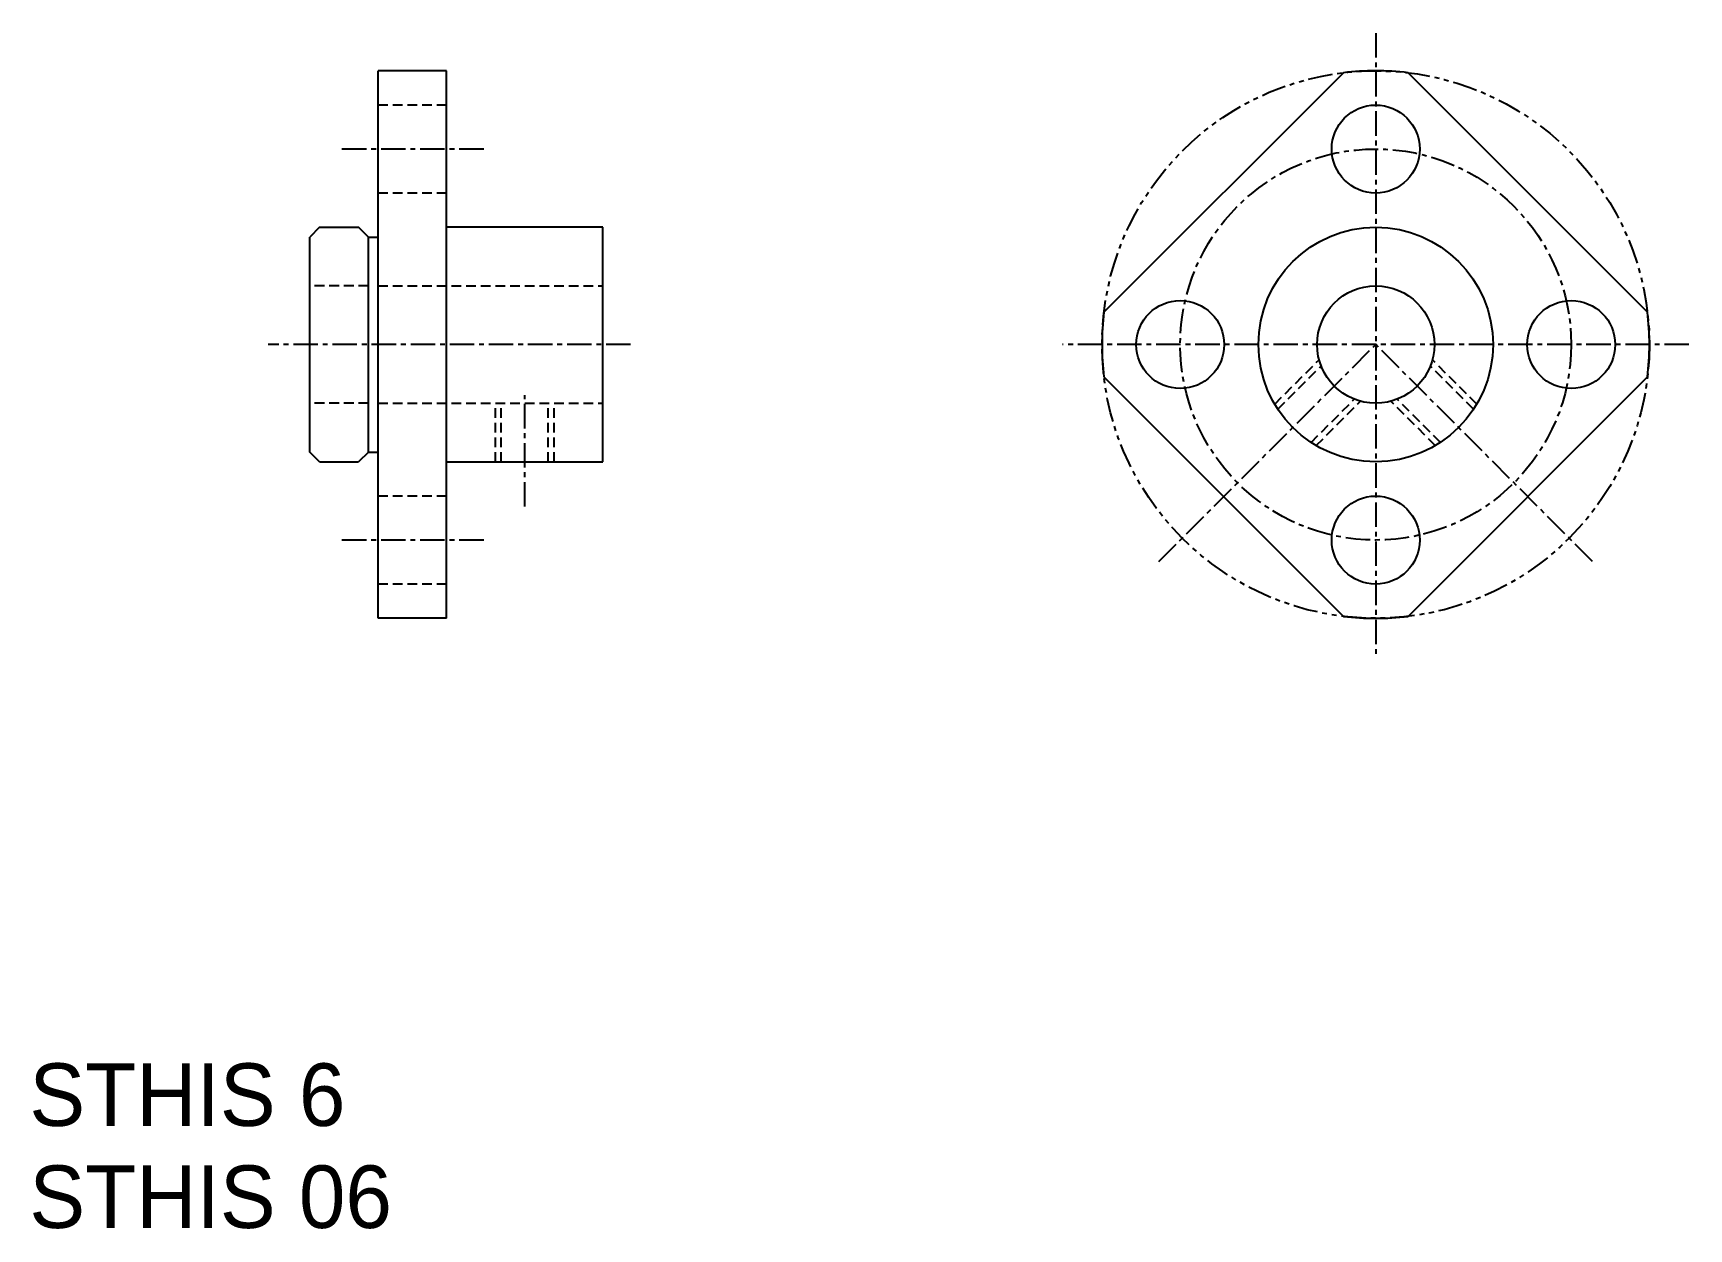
# Model space of a CAD drawing. Extents: x 591.1 to 675.8, y -322.7 to -261.5.
import ezdxf

# ---------------------------------------------------------------- set-up
doc = ezdxf.new("R2010")
doc.units = 0
for name, pattern in [('CENTER', [2, 1.25, -0.25, 0.25, -0.25]), ('DASHED', [0.75, 0.5, -0.25]), ('PHANTOM', [2.5, 1.25, -0.25, 0.25, -0.25, 0.25, -0.25])]:
    doc.linetypes.add(name, pattern=pattern)
doc.layers.get('0').update_dxf_attribs({"linetype": 'CONTINUOUS'})
doc.layers.add('CENTER', color=1, linetype='CENTER')

msp = doc.modelspace()

# ---------------------------------------------------------------- linework, layer by layer
at = {"color": 7, "linetype": 'CONTINUOUS'}
for p, q in [((608.752, -291.465), (608.752, -263.465)), ((612.252, -263.465), (608.752, -263.465)), ((612.252, -291.465), (612.252, -263.465)), ((658.127, -263.563), (645.879, -275.81)), ((661.436, -263.563), (673.683, -275.81)), ((605.752, -271.465), (605.252, -271.965)), ((605.752, -271.465), (607.752, -271.465)), ((608.252, -271.965), (607.752, -271.465)), ((620.252, -271.465), (612.252, -271.465)), ((620.252, -283.465), (620.252, -271.465)), ((605.252, -282.965), (605.252, -271.965)), ((608.252, -282.965), (608.252, -271.965)), ((608.252, -271.965), (608.752, -271.965)), ((645.879, -279.119), (658.127, -291.366)), ((673.683, -279.119), (661.436, -291.366)), ((605.752, -283.465), (605.252, -282.965)), ((605.752, -283.465), (607.752, -283.465)), ((608.252, -282.965), (607.752, -283.465)), ((608.252, -282.965), (608.752, -282.965)), ((612.252, -283.465), (620.252, -283.465)), ((612.252, -291.465), (608.752, -291.465))]:
    msp.add_line(p, q, dxfattribs=at)
at = {"color": 3, "linetype": 'DASHED'}
for p, q in [((612.252, -265.215), (608.752, -265.215)), ((612.252, -269.715), (608.752, -269.715)), ((608.252, -274.465), (605.252, -274.465)), ((608.752, -274.465), (620.252, -274.465)), ((654.613, -280.512), (656.884, -278.241)), ((654.776, -280.773), (656.989, -278.56)), ((664.787, -280.773), (662.574, -278.56)), ((664.95, -280.512), (662.679, -278.241)), ((656.473, -282.47), (658.686, -280.257)), ((663.09, -282.47), (660.877, -280.257)), ((608.252, -280.465), (605.252, -280.465)), ((608.752, -280.465), (620.252, -280.465)), ((614.752, -283.465), (614.752, -280.465)), ((615.052, -283.465), (615.052, -280.465)), ((617.452, -283.465), (617.452, -280.465)), ((617.752, -283.465), (617.752, -280.465)), ((656.734, -282.633), (659.005, -280.362)), ((662.829, -282.633), (660.558, -280.362)), ((612.252, -285.215), (608.752, -285.215)), ((612.252, -289.715), (608.752, -289.715))]:
    msp.add_line(p, q, dxfattribs=at)
at = {"color": 3, "linetype": 'PHANTOM'}
msp.add_circle((659.781, -277.465), 14, dxfattribs=at)
at = {"color": 7, "linetype": 'CONTINUOUS'}
for centre, radius in [((659.781, -267.465), 2.25), ((659.781, -277.465), 6), ((649.781, -277.465), 2.25), ((659.781, -277.465), 3), ((669.781, -277.465), 2.25), ((659.781, -287.465), 2.25)]:
    msp.add_circle(centre, radius, dxfattribs=at)
for start, end in [(83.21321, 96.78679), (173.21321, 186.78679), (353.21321, 6.78679), (263.21321, 276.78679)]:
    msp.add_arc((659.781, -277.465), 14, start, end, dxfattribs=at)
at = {"layer": 'CENTER', "color": 1, "linetype": 'CENTER'}
for p, q in [((659.781, -261.537), (659.781, -293.392)), ((614.151, -267.465), (606.686, -267.465)), ((621.666, -277.465), (603.13, -277.465)), ((675.801, -277.465), (643.762, -277.465)), ((648.688, -288.558), (659.781, -277.465)), ((670.875, -288.558), (659.781, -277.465)), ((616.252, -285.75), (616.252, -280.051)), ((614.151, -287.465), (606.686, -287.465))]:
    msp.add_line(p, q, dxfattribs=at)
msp.add_circle((659.781, -277.465), 10, dxfattribs=at)

# ---------------------------------------------------------------- texts
at = {"color": 7, "linetype": 'CONTINUOUS'}
for s, p in [('STHIS 6', (590.908, -317.427)), ('STHIS 06', (590.908, -322.647))]:
    msp.add_text(s, height=3.2, dxfattribs=at).set_placement(p)

doc.saveas('drawing.dxf')
